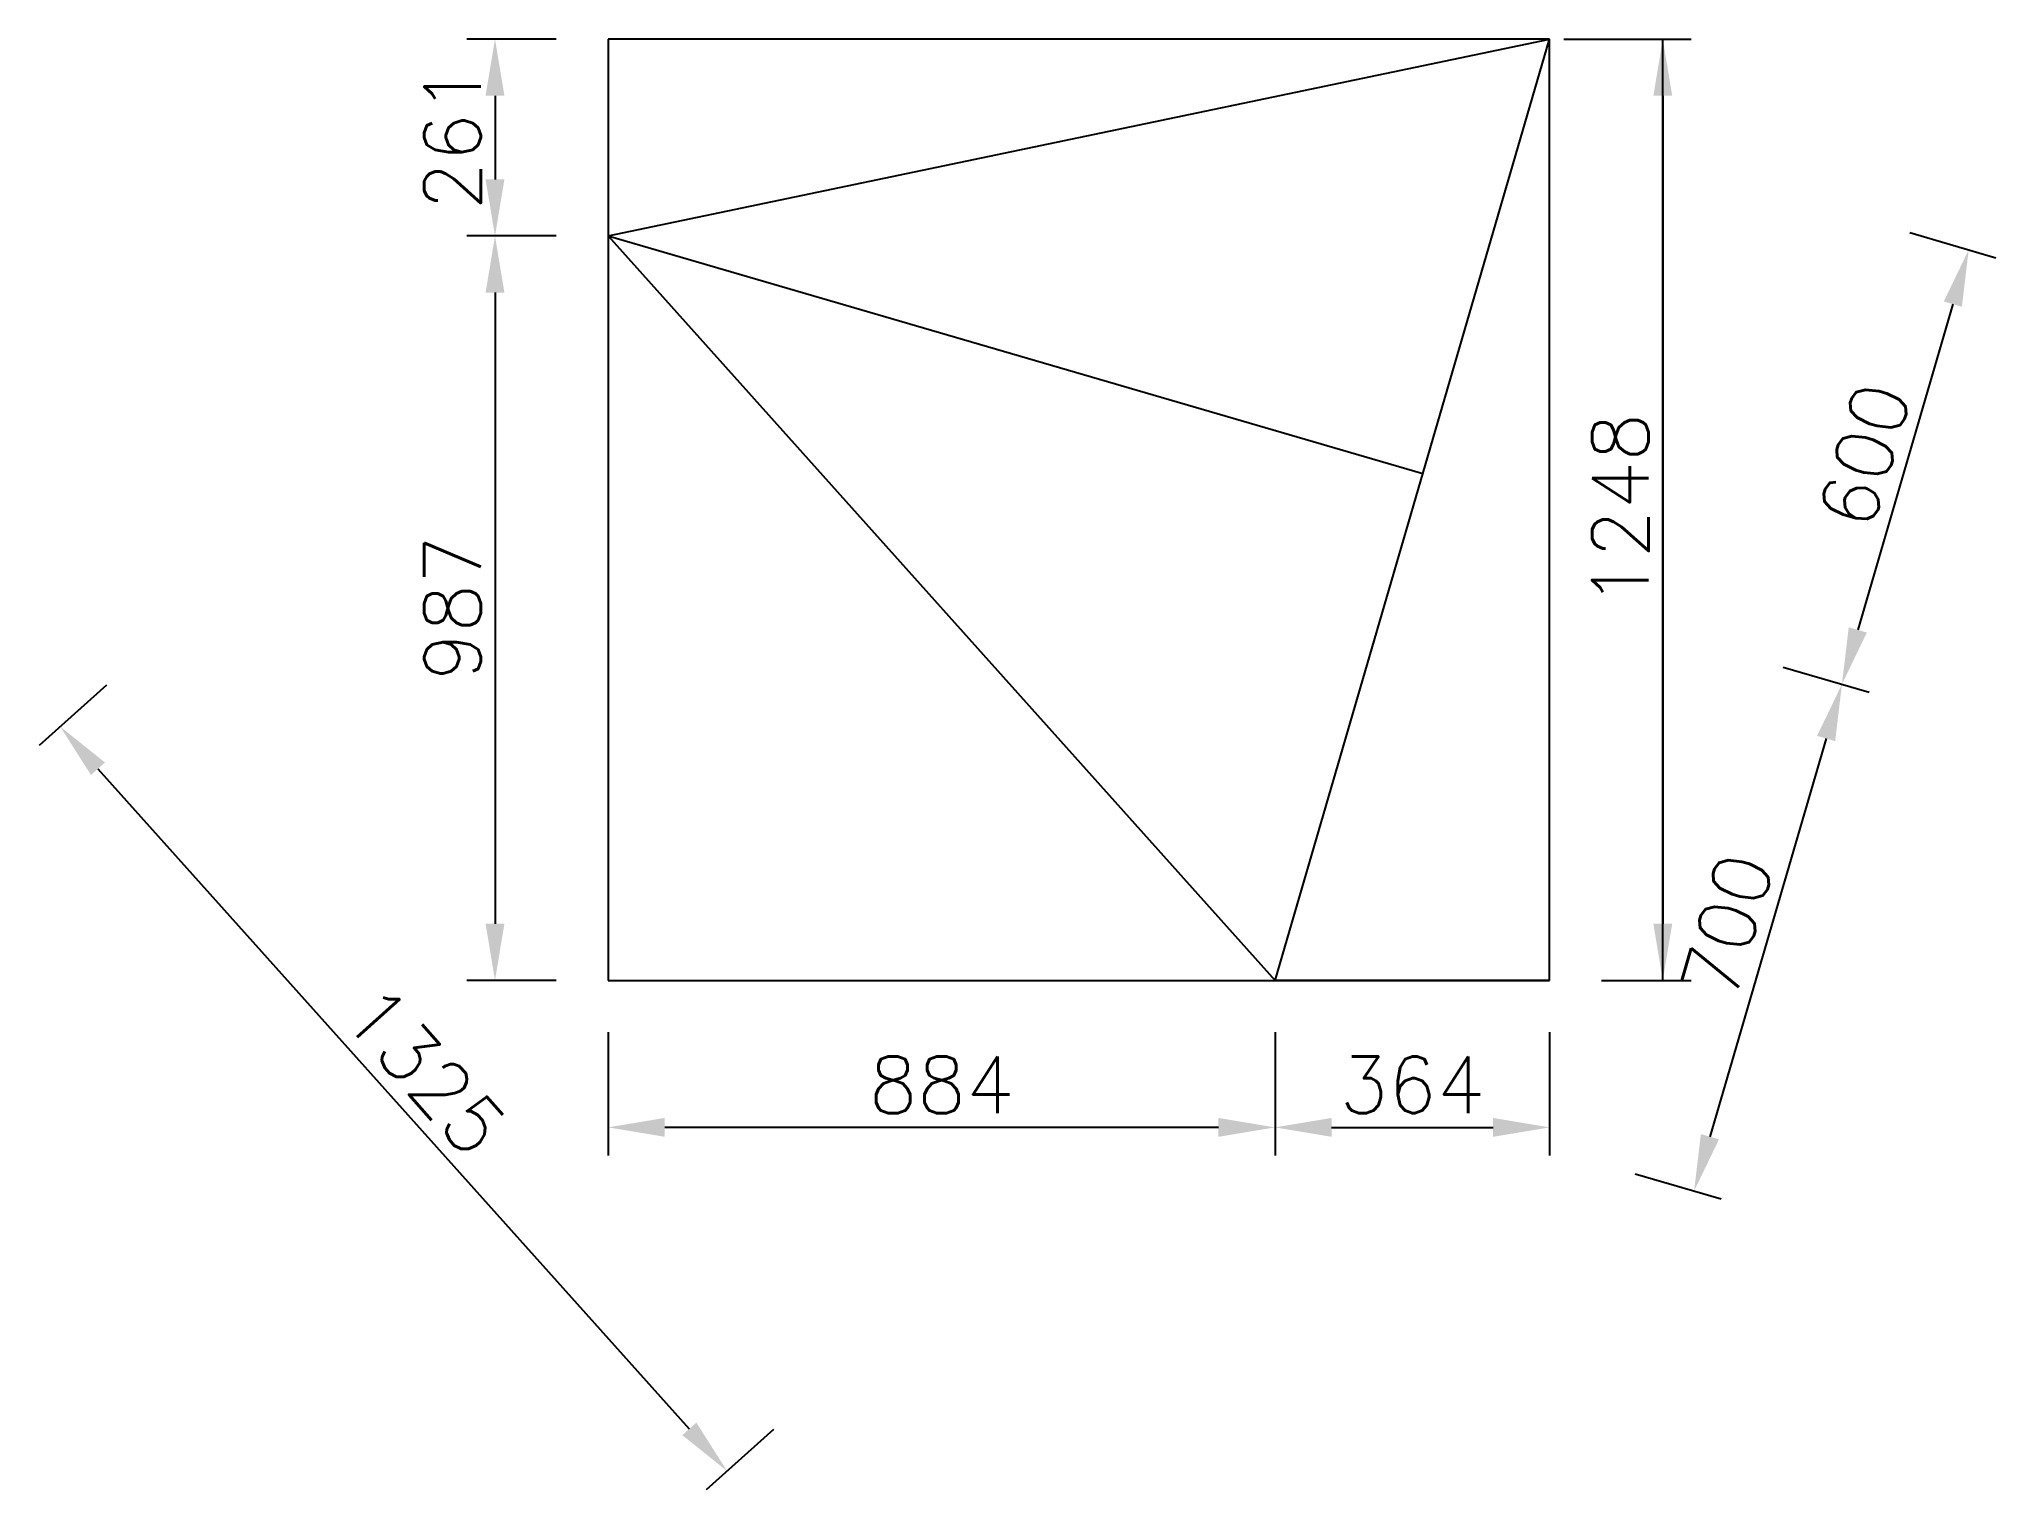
# Model space of a CAD drawing. Header units: millimetres. Extents: x -573 to 2021, y -329 to 1595.
import ezdxf

# ---------------------------------------------------------------- set-up
doc = ezdxf.new("R2010")
doc.units = ezdxf.units.MM
doc.styles.get("Standard").update_dxf_attribs({"font": 'txt', "bigfont": 'gbcbig.shx'})
doc.dimstyles.new('ISO-25', dxfattribs={"dimscale": 30, "dimtxt": 2.5, "dimasz": 2.5, "dimexe": 1.25, "dimexo": 0.625, "dimtad": 1, "dimtxsty": 'Standard', "dimcen": 2.5, "dimclrd": 5, "dimclre": 5, "dimclrt": 6, "dimadec": 0, "dimazin": 0, "dimtfac": 1, "dimtmove": 0, "dimatfit": 3, "dimfxl": 1, "dimarcsym": 0})

# ---------------------------------------------------------------- blocks, each defined once
blk = doc.blocks.new('*D2')
at = {"color": 5, "lineweight": -2}
for p, q in [((1447.8, 1594.7), (1616.6, 1594.7)), ((1579.1, 1519.7), (1579.1, 421.7)), ((1497.8, 346.7), (1616.6, 346.7))]:
    blk.add_line(p, q, dxfattribs=at)
at = {"color": 5}
for points in [[(1566.6, 1519.7), (1591.6, 1519.7), (1579.1, 1594.7)], [(1566.6, 421.7), (1591.6, 421.7), (1579.1, 346.7)]]:
    blk.add_solid(points, dxfattribs=at)
at = {"layer": 'Defpoints', "color": 0}
for p in [(1429.1, 1594.7), (1479.1, 346.7), (1579.1, 346.7)]:
    blk.add_point(p, dxfattribs=at)
at = {"color": 6, "insert": (1522.8, 970.7), "char_height": 75, "attachment_point": 5, "rotation": 90}
blk.add_mtext('1248', dxfattribs=at)
blk = doc.blocks.new('*D3')
at = {"color": 5, "lineweight": -2}
for p, q in [((1065.1, 278), (1065.1, 114.3)), ((1429.1, 278), (1429.1, 114.3)), ((1140.1, 151.8), (1354.1, 151.8))]:
    blk.add_line(p, q, dxfattribs=at)
at = {"color": 5}
for points in [[(1140.1, 164.3), (1140.1, 139.3), (1065.1, 151.8)], [(1354.1, 164.3), (1354.1, 139.3), (1429.1, 151.8)]]:
    blk.add_solid(points, dxfattribs=at)
at = {"layer": 'Defpoints', "color": 0}
for p in [(1065.1, 296.7), (1429.1, 296.7), (1429.1, 151.8)]:
    blk.add_point(p, dxfattribs=at)
at = {"color": 6, "insert": (1247.1, 208.1), "char_height": 75, "attachment_point": 5}
blk.add_mtext('364', dxfattribs=at)
blk = doc.blocks.new('*D4')
at = {"color": 5, "lineweight": -2}
for p, q in [((181.1, 278), (181.1, 114.3)), ((1065.1, 278), (1065.1, 114.3)), ((990.1, 151.8), (256.1, 151.8))]:
    blk.add_line(p, q, dxfattribs=at)
at = {"color": 5}
for points in [[(256.1, 164.3), (256.1, 139.3), (181.1, 151.8)], [(990.1, 164.3), (990.1, 139.3), (1065.1, 151.8)]]:
    blk.add_solid(points, dxfattribs=at)
at = {"layer": 'Defpoints', "color": 0}
for p in [(181.1, 296.7), (1065.1, 296.7), (181.1, 151.8)]:
    blk.add_point(p, dxfattribs=at)
at = {"color": 6, "insert": (623.1, 208.1), "char_height": 75, "attachment_point": 5}
blk.add_mtext('884', dxfattribs=at)
blk = doc.blocks.new('*D5')
at = {"color": 5, "lineweight": -2}
for p, q in [((112.3, 1594.7), (-6.4, 1594.7)), ((31.1, 1519.7), (31.1, 1408.7)), ((112.3, 1333.7), (-6.4, 1333.7))]:
    blk.add_line(p, q, dxfattribs=at)
at = {"color": 5}
for points in [[(18.6, 1519.7), (43.6, 1519.7), (31.1, 1594.7)], [(18.6, 1408.7), (43.6, 1408.7), (31.1, 1333.7)]]:
    blk.add_solid(points, dxfattribs=at)
at = {"layer": 'Defpoints', "color": 0}
for p in [(131.1, 1594.7), (31.1, 1333.7), (131.1, 1333.7)]:
    blk.add_point(p, dxfattribs=at)
at = {"color": 6, "insert": (-25.2, 1464.2), "char_height": 75, "attachment_point": 5, "rotation": 90}
blk.add_mtext('261', dxfattribs=at)
blk = doc.blocks.new('*D6')
at = {"color": 5, "lineweight": -2}
for p, q in [((112.3, 1333.7), (-6.4, 1333.7)), ((31.1, 1258.7), (31.1, 421.7)), ((112.3, 346.7), (-6.4, 346.7))]:
    blk.add_line(p, q, dxfattribs=at)
at = {"color": 5}
for points in [[(18.6, 1258.7), (43.6, 1258.7), (31.1, 1333.7)], [(18.6, 421.7), (43.6, 421.7), (31.1, 346.7)]]:
    blk.add_solid(points, dxfattribs=at)
at = {"layer": 'Defpoints', "color": 0}
for p in [(131.1, 1333.7), (31.1, 346.7), (131.1, 346.7)]:
    blk.add_point(p, dxfattribs=at)
at = {"color": 6, "insert": (-25.2, 840.2), "char_height": 75, "attachment_point": 5, "rotation": 90}
blk.add_mtext('987', dxfattribs=at)
blk = doc.blocks.new('*D7')
at = {"color": 5, "lineweight": -2}
for p, q in [((-483.7, 738.3), (-573.2, 658.2)), ((-495.2, 627.3), (288.7, -248)), ((400.3, -248.7), (310.8, -328.8))]:
    blk.add_line(p, q, dxfattribs=at)
at = {"color": 5}
for points in [[(-485.9, 635.6), (-504.5, 619), (-545.3, 683.2)], [(298, -239.6), (279.4, -256.3), (338.7, -303.8)]]:
    blk.add_solid(points, dxfattribs=at)
at = {"layer": 'Defpoints', "color": 0}
for p in [(-469.8, 750.8), (414.2, -236.2), (338.7, -303.8)]:
    blk.add_point(p, dxfattribs=at)
at = {"color": 6, "insert": (-61.4, 227.2), "char_height": 75, "attachment_point": 5, "rotation": 311.849}
blk.add_mtext('1325', dxfattribs=at)
blk = doc.blocks.new('*D8')
at = {"color": 5, "lineweight": -2}
for p, q in [((1906.6, 1338.2), (2020.6, 1304.9)), ((1963.6, 1243.4), (1837.6, 811.4)), ((1738.6, 762.2), (1852.6, 728.9))]:
    blk.add_line(p, q, dxfattribs=at)
at = {"color": 5}
for points in [[(1951.6, 1246.9), (1975.6, 1239.9), (1984.6, 1315.4)], [(1825.6, 814.9), (1849.6, 807.9), (1816.6, 739.4)]]:
    blk.add_solid(points, dxfattribs=at)
at = {"layer": 'Defpoints', "color": 0}
for p in [(1888.6, 1343.4), (1720.6, 767.4), (1816.6, 739.4)]:
    blk.add_point(p, dxfattribs=at)
at = {"color": 6, "insert": (1846.6, 1043.2), "char_height": 75, "attachment_point": 5, "rotation": 73.7398}
blk.add_mtext('600', dxfattribs=at)
blk = doc.blocks.new('*D9')
at = {"color": 5, "lineweight": -2}
for p, q in [((1738.6, 762.2), (1852.6, 728.9)), ((1795.6, 667.4), (1641.6, 139.4)), ((1542.6, 90.2), (1656.6, 56.9))]:
    blk.add_line(p, q, dxfattribs=at)
at = {"color": 5}
for points in [[(1783.6, 670.9), (1807.6, 663.9), (1816.6, 739.4)], [(1629.6, 142.9), (1653.6, 135.9), (1620.6, 67.4)]]:
    blk.add_solid(points, dxfattribs=at)
at = {"layer": 'Defpoints', "color": 0}
for p in [(1720.6, 767.4), (1524.6, 95.4), (1620.6, 67.4)]:
    blk.add_point(p, dxfattribs=at)
at = {"color": 6, "insert": (1664.6, 419.2), "char_height": 75, "attachment_point": 5, "rotation": 73.7398}
blk.add_mtext('700', dxfattribs=at)

msp = doc.modelspace()

# ---------------------------------------------------------------- linework, layer by layer
for p, q in [((1429.097, 1594.727), (181.097, 1594.727)), ((181.097, 1594.727), (181.097, 346.727)), ((181.097, 1594.727), (181.097, 1333.727)), ((181.097, 1333.727), (1429.097, 1594.727)), ((1065.097, 346.727), (1429.097, 1594.727)), ((1429.097, 346.727), (1429.097, 1594.727)), ((1579.097, 346.727), (1579.097, 1594.727)), ((181.097, 1333.727), (1065.097, 346.727)), ((181.097, 1333.727), (1261.097, 1018.727)), ((181.097, 346.727), (1429.097, 346.727)), ((1429.097, 346.727), (1065.097, 346.727))]:
    msp.add_line(p, q)

# ---------------------------------------------------------------- dimensions: what is measured, and where the dimension line sits
for base, p1, p2, picture, middle in [((31.097, 1333.727), (131.097, 1594.727), (131.097, 1333.727), '*D5', (-25.153, 1464.227)), ((1579.097, 346.727), (1429.097, 1594.727), (1479.097, 346.727), '*D2', (1522.847, 970.727))]:
    dim = msp.add_linear_dim(base=base, p1=p1, p2=p2, angle=90, dimstyle='ISO-25')
    dim.commit()
    dim.dimension.update_dxf_attribs({"geometry": picture, "text_midpoint": middle})
for base, p1, p2, angle, picture, middle in [((31.097, 346.727), (131.097, 1333.727), (131.097, 346.727), 90, '*D6', (-25.153, 840.227)), ((1620.618, 67.439), (1720.618, 767.439), (1524.618, 95.439), 73.739795, '*D9', (1664.618, 419.189))]:
    dim = msp.add_linear_dim(base=base, p1=p1, p2=p2, angle=angle, dimstyle='ISO-25', override={"dimtmove": 1})
    dim.commit()
    dim.dimension.update_dxf_attribs({"geometry": picture, "text_midpoint": middle})
for p1, p2, distance, picture, middle in [((1888.618, 1343.439), (1720.618, 767.439), 100, '*D8', (1846.618, 1043.189)), ((-469.757, 750.795), (414.243, -236.205), -101.357, '*D7', (-61.357, 227.201))]:
    dim = msp.add_aligned_dim(p1=p1, p2=p2, distance=distance, dimstyle='ISO-25')
    dim.commit()
    dim.dimension.update_dxf_attribs({"geometry": picture, "text_midpoint": middle})
dim = msp.add_linear_dim(base=(181.097, 151.817), p1=(1065.097, 296.727), p2=(181.097, 296.727), dimstyle='ISO-25', override={"dimtmove": 1})
dim.commit()
dim.dimension.update_dxf_attribs({"geometry": '*D4', "text_midpoint": (623.097, 208.067)})
dim = msp.add_linear_dim(base=(1429.097, 151.817), p1=(1065.097, 296.727), p2=(1429.097, 296.727), dimstyle='ISO-25')
dim.commit()
dim.dimension.update_dxf_attribs({"geometry": '*D3', "text_midpoint": (1247.097, 208.067)})

doc.saveas('drawing.dxf')
